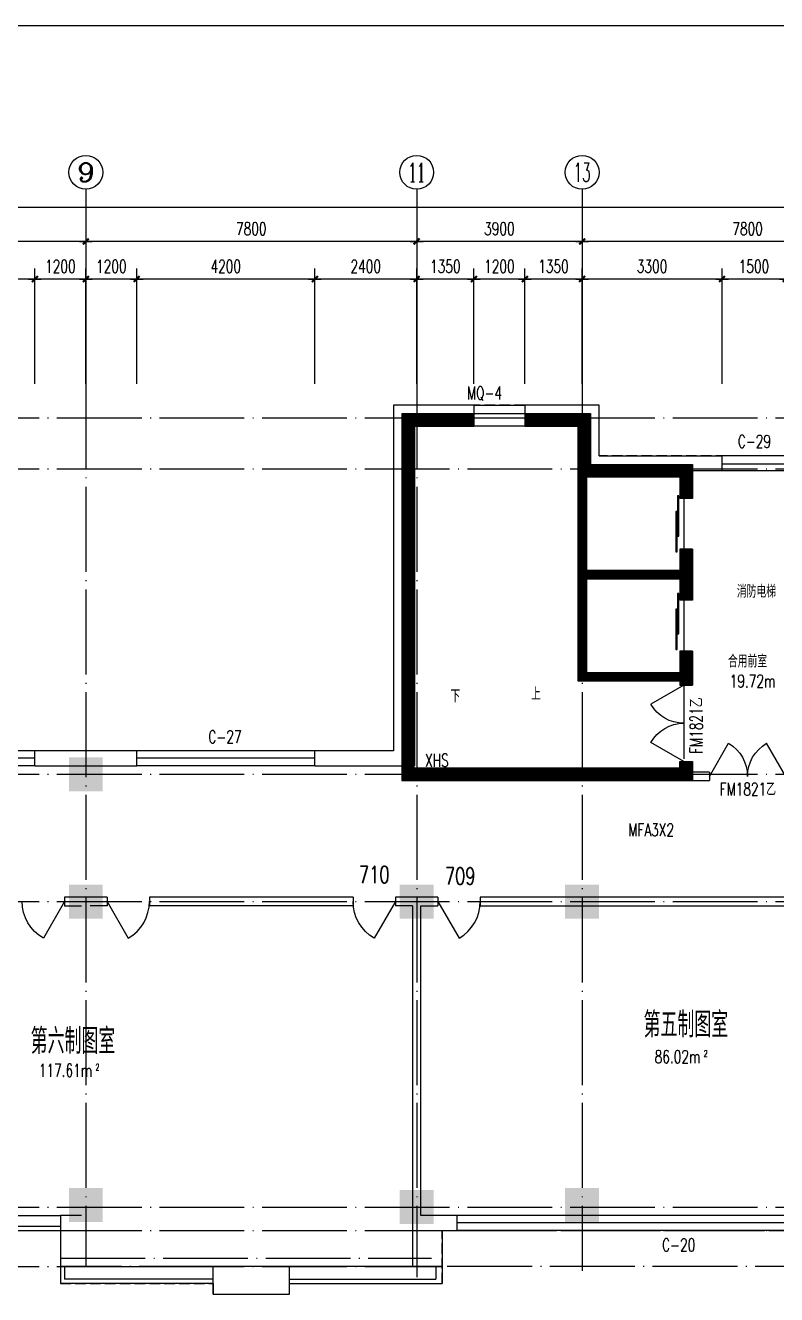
# Model space of a CAD drawing. Extents: x 816818 to 2098601, y 111417 to 390605.
# Drawn here: x 841111 to 858822, y 126687 to 156595 of the extents above; entities that cross this region are included whole.
import ezdxf
from ezdxf.enums import TextEntityAlignment as Align

# ---------------------------------------------------------------- set-up
doc = ezdxf.new("R2010")
doc.units = 0
doc.header["$LTSCALE"] = 1000
doc.header["$MEASUREMENT"] = 0
for name, pattern in [('CONTINOUS', [0]), ('DASH', [0.35, 0.25, -0.1]), ('DOTE', [2.42, 2, -0.2, 0.02, -0.2])]:
    doc.linetypes.add(name, pattern=pattern)
doc.layers.get('0').update_dxf_attribs({"linetype": 'CONTINUOUS'})
doc.layers.get('DEFPOINTS').update_dxf_attribs({"linetype": 'CONTINUOUS'})
for name, color, linetype in [('AXIS', 3, 'CONTINUOUS'), ('AXIS_TEXT', 7, 'CONTINUOUS'), ('COLUMN', 7, 'CONTINUOUS'), ('DOTE', 1, 'DOTE'), ('FILL', 21, 'CONTINUOUS'), ('MCB', 30, 'CONTINUOUS'), ('PUB_TEXT', 7, 'CONTINUOUS'), ('WALL', 255, 'CONTINUOUS'), ('WINDOW', 2, 'CONTINUOUS'), ('WINDOW_TEXT', 7, 'CONTINUOUS'), ('和面积', 6, 'DASH')]:
    doc.layers.add(name, color=color, linetype=linetype)
doc.styles.add('_HZTXT', font='romans.shx', dxfattribs={"width": 0.7, "bigfont": 'z.shx'})
doc.styles.add('COMPLEX', font='COMPLEX')
doc.styles.add('DIM_FONT', font='SIMPLEX.shx', dxfattribs={"width": 0.7})
doc.styles.add('SIMPLEX', font='SIMPLEX.SHX')
doc.styles.add('Z', font='romans', dxfattribs={"width": 0.8, "bigfont": 'z'})
doc.dimstyles.new('AXIS', dxfattribs={"dimtxt": 300, "dimasz": 1, "dimexe": 250, "dimexo": 300, "dimgap": 150, "dimtad": 1, "dimdec": 0, "dimzin": 0, "dimdsep": 46, "dimtxsty": 'DIM_FONT', "dimblk": '_DIMX', "dimcen": 2.5, "dimse1": 1, "dimse2": 1, "dimclrt": 7, "dimadec": 0, "dimazin": 0, "dimtfac": 1, "dimtdec": 0, "dimtix": 1, "dimtmove": 2, "dimatfit": 3, "dimldrblk": '_DIMX', "dimfxl": 1, "dimarcsym": 0})
doc.dimstyles.new('DIMN', dxfattribs={"dimtxt": 300, "dimasz": 1, "dimexe": 250, "dimexo": 300, "dimgap": 150, "dimtad": 1, "dimdec": 0, "dimzin": 0, "dimdsep": 46, "dimtxsty": 'DIM_FONT', "dimblk": '_DIMX', "dimcen": 2.5, "dimclrt": 7, "dimadec": 0, "dimazin": 0, "dimtfac": 1, "dimtdec": 0, "dimtix": 1, "dimtmove": 2, "dimatfit": 3, "dimldrblk": '_DIMX', "dimfxl": 1, "dimarcsym": 0})

# ---------------------------------------------------------------- blocks, each defined once
blk = doc.blocks.new('_DBLK')
blk.add_line((-0.5, 0), (0, -0.866))
blk.add_arc((-0.5, 0), 1, 300, 0)
at = {"layer": 'WINDOW_TEXT', "style": 'SIMPLEX', "flags": 9}
blk.add_attdef('A', text='', height=1, dxfattribs=at).set_placement((0, 1.5), align=Align.MIDDLE)
blk = doc.blocks.new('_WBLK')
for p, q in [((-0.5, 0.5), (0.5, 0.5)), ((-0.5, 0), (0.5, 0)), ((-0.5, -0.5), (0.5, -0.5))]:
    blk.add_line(p, q)
at = {"layer": 'WINDOW_TEXT', "style": 'SIMPLEX', "flags": 9}
blk.add_attdef('A', text='', height=1, dxfattribs=at).set_placement((0, 1.5), align=Align.MIDDLE)
blk = doc.blocks.new('_AXISO')
blk.add_circle((0, 0), 0.5)
at = {"layer": 'AXIS_TEXT', "style": 'COMPLEX', "width": 1.041667}
blk.add_attdef('A', text='', height=0.56, dxfattribs=at).set_placement((-0.25, -0.28), (0.25, -0.28), align=Align.FIT)
blk = doc.blocks.new('_DIMX')
blk.add_line((-150, 0), (150, 0))
at = {"const_width": 50}
blk.add_lwpolyline([(-70, -70), (70, 70)], dxfattribs=at)
blk = doc.blocks.new('*D302')
at = {"layer": 'AXIS', "color": 0, "lineweight": -2, "transparency": 16777216}
blk.add_line((862035, 151504), (854237, 151504), dxfattribs=at)
at = {"layer": 'DEFPOINTS', "color": 0, "transparency": 16777216}
for p in [(854236, 151504), (854236, 148029), (862036, 148029)]:
    blk.add_point(p, dxfattribs=at)
at = {"layer": 'AXIS', "color": 0, "lineweight": -2, "transparency": 16777216, "rotation": 180}
blk.add_blockref('_DIMX', (854236, 151504), dxfattribs=at)
at = {"layer": 'AXIS', "color": 0, "lineweight": -2, "transparency": 16777216}
blk.add_blockref('_DIMX', (862036, 151504), dxfattribs=at)
at = {"layer": 'AXIS', "color": 7, "transparency": 16777216, "insert": (858136, 151804), "char_height": 300, "attachment_point": 5, "style": 'DIM_FONT'}
blk.add_mtext('7800', dxfattribs=at)
blk = doc.blocks.new('*D303')
at = {"layer": 'AXIS', "color": 0, "lineweight": -2, "transparency": 16777216}
blk.add_line((854235, 151504), (850337, 151504), dxfattribs=at)
at = {"layer": 'DEFPOINTS', "color": 0, "transparency": 16777216}
for p in [(850336, 151504), (850336, 148029), (854236, 148029)]:
    blk.add_point(p, dxfattribs=at)
at = {"layer": 'AXIS', "color": 0, "lineweight": -2, "transparency": 16777216, "rotation": 180}
blk.add_blockref('_DIMX', (850336, 151504), dxfattribs=at)
at = {"layer": 'AXIS', "color": 0, "lineweight": -2, "transparency": 16777216}
blk.add_blockref('_DIMX', (854236, 151504), dxfattribs=at)
at = {"layer": 'AXIS', "color": 7, "transparency": 16777216, "insert": (852286, 151804), "char_height": 300, "attachment_point": 5, "style": 'DIM_FONT'}
blk.add_mtext('3900', dxfattribs=at)
blk = doc.blocks.new('*D304')
at = {"layer": 'AXIS', "color": 0, "lineweight": -2, "transparency": 16777216}
blk.add_line((850335, 151504), (842537, 151504), dxfattribs=at)
at = {"layer": 'DEFPOINTS', "color": 0, "transparency": 16777216}
for p in [(842536, 151504), (842536, 148029), (850336, 148029)]:
    blk.add_point(p, dxfattribs=at)
at = {"layer": 'AXIS', "color": 0, "lineweight": -2, "transparency": 16777216, "rotation": 180}
blk.add_blockref('_DIMX', (842536, 151504), dxfattribs=at)
at = {"layer": 'AXIS', "color": 0, "lineweight": -2, "transparency": 16777216}
blk.add_blockref('_DIMX', (850336, 151504), dxfattribs=at)
at = {"layer": 'AXIS', "color": 7, "transparency": 16777216, "insert": (846436, 151804), "char_height": 300, "attachment_point": 5, "style": 'DIM_FONT'}
blk.add_mtext('7800', dxfattribs=at)
blk = doc.blocks.new('*D305')
at = {"layer": 'AXIS', "color": 0, "lineweight": -2, "transparency": 16777216}
blk.add_line((842535, 151504), (834737, 151504), dxfattribs=at)
at = {"layer": 'DEFPOINTS', "color": 0, "transparency": 16777216}
for p in [(834736, 151504), (834736, 148029), (842536, 148029)]:
    blk.add_point(p, dxfattribs=at)
at = {"layer": 'AXIS', "color": 0, "lineweight": -2, "transparency": 16777216, "rotation": 180}
blk.add_blockref('_DIMX', (834736, 151504), dxfattribs=at)
at = {"layer": 'AXIS', "color": 0, "lineweight": -2, "transparency": 16777216}
blk.add_blockref('_DIMX', (842536, 151504), dxfattribs=at)
at = {"layer": 'AXIS', "color": 7, "transparency": 16777216, "insert": (838636, 151804), "char_height": 300, "attachment_point": 5, "style": 'DIM_FONT'}
blk.add_mtext('7800', dxfattribs=at)
blk = doc.blocks.new('*D307')
at = {"layer": 'AXIS', "color": 0, "lineweight": -2, "transparency": 16777216}
for p, q in [((826086, 148329), (826086, 152554)), ((922586, 148329), (922586, 152554)), ((922585, 152304), (826087, 152304))]:
    blk.add_line(p, q, dxfattribs=at)
at = {"layer": 'DEFPOINTS', "color": 0, "transparency": 16777216}
for p in [(826086, 152304), (826086, 148029), (922586, 148029)]:
    blk.add_point(p, dxfattribs=at)
at = {"layer": 'AXIS', "color": 0, "lineweight": -2, "transparency": 16777216, "rotation": 180}
blk.add_blockref('_DIMX', (826086, 152304), dxfattribs=at)
at = {"layer": 'AXIS', "color": 0, "lineweight": -2, "transparency": 16777216}
blk.add_blockref('_DIMX', (922586, 152304), dxfattribs=at)
at = {"layer": 'AXIS', "color": 7, "transparency": 16777216, "insert": (874336, 152604), "char_height": 300, "attachment_point": 5, "style": 'DIM_FONT'}
blk.add_mtext('96500', dxfattribs=at)
blk = doc.blocks.new('*D311')
at = {"layer": 'AXIS', "color": 0, "lineweight": -2, "transparency": 16777216}
for p, q in [((857536, 148152), (857536, 150868)), ((859036, 148152), (859036, 150868)), ((859035, 150618), (857537, 150618))]:
    blk.add_line(p, q, dxfattribs=at)
at = {"layer": 'DEFPOINTS', "color": 0, "transparency": 16777216}
for p in [(857536, 150618), (857536, 147852), (859036, 147852)]:
    blk.add_point(p, dxfattribs=at)
at = {"layer": 'AXIS', "color": 0, "lineweight": -2, "transparency": 16777216, "rotation": 180}
blk.add_blockref('_DIMX', (857536, 150618), dxfattribs=at)
at = {"layer": 'AXIS', "color": 0, "lineweight": -2, "transparency": 16777216}
blk.add_blockref('_DIMX', (859036, 150618), dxfattribs=at)
at = {"layer": 'AXIS', "color": 7, "transparency": 16777216, "insert": (858286, 150918), "char_height": 300, "attachment_point": 5, "style": 'DIM_FONT'}
blk.add_mtext('1500', dxfattribs=at)
blk = doc.blocks.new('*D312')
at = {"layer": 'AXIS', "color": 0, "lineweight": -2, "transparency": 16777216}
for p, q in [((854236, 148152), (854236, 150868)), ((857536, 148152), (857536, 150868)), ((857535, 150618), (854237, 150618))]:
    blk.add_line(p, q, dxfattribs=at)
at = {"layer": 'DEFPOINTS', "color": 0, "transparency": 16777216}
for p in [(854236, 150618), (854236, 147852), (857536, 147852)]:
    blk.add_point(p, dxfattribs=at)
at = {"layer": 'AXIS', "color": 0, "lineweight": -2, "transparency": 16777216, "rotation": 180.0000000000005}
blk.add_blockref('_DIMX', (854236, 150618), dxfattribs=at)
at = {"layer": 'AXIS', "color": 0, "lineweight": -2, "transparency": 16777216}
blk.add_blockref('_DIMX', (857536, 150618), dxfattribs=at)
at = {"layer": 'AXIS', "color": 7, "transparency": 16777216, "insert": (855886, 150918), "char_height": 300, "attachment_point": 5, "style": 'DIM_FONT'}
blk.add_mtext('3300', dxfattribs=at)
blk = doc.blocks.new('*D313')
at = {"layer": 'AXIS', "color": 0, "lineweight": -2, "transparency": 16777216}
for p, q in [((852886, 148152), (852886, 150868)), ((854236, 148152), (854236, 150868)), ((854235, 150618), (852887, 150618))]:
    blk.add_line(p, q, dxfattribs=at)
at = {"layer": 'DEFPOINTS', "color": 0, "transparency": 16777216}
for p in [(852886, 150618), (852886, 147852), (854236, 147852)]:
    blk.add_point(p, dxfattribs=at)
at = {"layer": 'AXIS', "color": 0, "lineweight": -2, "transparency": 16777216, "rotation": 180}
blk.add_blockref('_DIMX', (852886, 150618), dxfattribs=at)
at = {"layer": 'AXIS', "color": 0, "lineweight": -2, "transparency": 16777216}
blk.add_blockref('_DIMX', (854236, 150618), dxfattribs=at)
at = {"layer": 'AXIS', "color": 7, "transparency": 16777216, "insert": (853561, 150918), "char_height": 300, "attachment_point": 5, "style": 'DIM_FONT'}
blk.add_mtext('1350', dxfattribs=at)
blk = doc.blocks.new('*D314')
at = {"layer": 'AXIS', "color": 0, "lineweight": -2, "transparency": 16777216}
for p, q in [((851686, 148152), (851686, 150868)), ((852886, 148152), (852886, 150868)), ((852885, 150618), (851687, 150618))]:
    blk.add_line(p, q, dxfattribs=at)
at = {"layer": 'DEFPOINTS', "color": 0, "transparency": 16777216}
for p in [(851686, 150618), (851686, 147852), (852886, 147852)]:
    blk.add_point(p, dxfattribs=at)
at = {"layer": 'AXIS', "color": 0, "lineweight": -2, "transparency": 16777216, "rotation": 180}
blk.add_blockref('_DIMX', (851686, 150618), dxfattribs=at)
at = {"layer": 'AXIS', "color": 0, "lineweight": -2, "transparency": 16777216}
blk.add_blockref('_DIMX', (852886, 150618), dxfattribs=at)
at = {"layer": 'AXIS', "color": 7, "transparency": 16777216, "insert": (852286, 150918), "char_height": 300, "attachment_point": 5, "style": 'DIM_FONT'}
blk.add_mtext('1200', dxfattribs=at)
blk = doc.blocks.new('*D315')
at = {"layer": 'AXIS', "color": 0, "lineweight": -2, "transparency": 16777216}
for p, q in [((850336, 148152), (850336, 150868)), ((851686, 148152), (851686, 150868)), ((851685, 150618), (850337, 150618))]:
    blk.add_line(p, q, dxfattribs=at)
at = {"layer": 'DEFPOINTS', "color": 0, "transparency": 16777216}
for p in [(850336, 150618), (850336, 147852), (851686, 147852)]:
    blk.add_point(p, dxfattribs=at)
at = {"layer": 'AXIS', "color": 0, "lineweight": -2, "transparency": 16777216, "rotation": 180}
blk.add_blockref('_DIMX', (850336, 150618), dxfattribs=at)
at = {"layer": 'AXIS', "color": 0, "lineweight": -2, "transparency": 16777216}
blk.add_blockref('_DIMX', (851686, 150618), dxfattribs=at)
at = {"layer": 'AXIS', "color": 7, "transparency": 16777216, "insert": (851011, 150918), "char_height": 300, "attachment_point": 5, "style": 'DIM_FONT'}
blk.add_mtext('1350', dxfattribs=at)
blk = doc.blocks.new('*D316')
at = {"layer": 'AXIS', "color": 0, "lineweight": -2, "transparency": 16777216}
for p, q in [((847936, 148152), (847936, 150868)), ((850336, 148152), (850336, 150868)), ((850335, 150618), (847937, 150618))]:
    blk.add_line(p, q, dxfattribs=at)
at = {"layer": 'DEFPOINTS', "color": 0, "transparency": 16777216}
for p in [(847936, 150618), (847936, 147852), (850336, 147852)]:
    blk.add_point(p, dxfattribs=at)
at = {"layer": 'AXIS', "color": 0, "lineweight": -2, "transparency": 16777216, "rotation": 180}
blk.add_blockref('_DIMX', (847936, 150618), dxfattribs=at)
at = {"layer": 'AXIS', "color": 0, "lineweight": -2, "transparency": 16777216}
blk.add_blockref('_DIMX', (850336, 150618), dxfattribs=at)
at = {"layer": 'AXIS', "color": 7, "transparency": 16777216, "insert": (849136, 150918), "char_height": 300, "attachment_point": 5, "style": 'DIM_FONT'}
blk.add_mtext('2400', dxfattribs=at)
blk = doc.blocks.new('*D317')
at = {"layer": 'AXIS', "color": 0, "lineweight": -2, "transparency": 16777216}
for p, q in [((843736, 148152), (843736, 150868)), ((847936, 148152), (847936, 150868)), ((847935, 150618), (843737, 150618))]:
    blk.add_line(p, q, dxfattribs=at)
at = {"layer": 'DEFPOINTS', "color": 0, "transparency": 16777216}
for p in [(843736, 150618), (843736, 147852), (847936, 147852)]:
    blk.add_point(p, dxfattribs=at)
at = {"layer": 'AXIS', "color": 0, "lineweight": -2, "transparency": 16777216, "rotation": 180}
blk.add_blockref('_DIMX', (843736, 150618), dxfattribs=at)
at = {"layer": 'AXIS', "color": 0, "lineweight": -2, "transparency": 16777216}
blk.add_blockref('_DIMX', (847936, 150618), dxfattribs=at)
at = {"layer": 'AXIS', "color": 7, "transparency": 16777216, "insert": (845836, 150918), "char_height": 300, "attachment_point": 5, "style": 'DIM_FONT'}
blk.add_mtext('4200', dxfattribs=at)
blk = doc.blocks.new('*D318')
at = {"layer": 'AXIS', "color": 0, "lineweight": -2, "transparency": 16777216}
for p, q in [((842536, 148152), (842536, 150868)), ((843736, 148152), (843736, 150868)), ((843735, 150618), (842537, 150618))]:
    blk.add_line(p, q, dxfattribs=at)
at = {"layer": 'DEFPOINTS', "color": 0, "transparency": 16777216}
for p in [(842536, 150618), (842536, 147852), (843736, 147852)]:
    blk.add_point(p, dxfattribs=at)
at = {"layer": 'AXIS', "color": 0, "lineweight": -2, "transparency": 16777216, "rotation": 180}
blk.add_blockref('_DIMX', (842536, 150618), dxfattribs=at)
at = {"layer": 'AXIS', "color": 0, "lineweight": -2, "transparency": 16777216}
blk.add_blockref('_DIMX', (843736, 150618), dxfattribs=at)
at = {"layer": 'AXIS', "color": 7, "transparency": 16777216, "insert": (843136, 150918), "char_height": 300, "attachment_point": 5, "style": 'DIM_FONT'}
blk.add_mtext('1200', dxfattribs=at)
blk = doc.blocks.new('*D319')
at = {"layer": 'AXIS', "color": 0, "lineweight": -2, "transparency": 16777216}
for p, q in [((841336, 148152), (841336, 150868)), ((842536, 148152), (842536, 150868)), ((842535, 150618), (841337, 150618))]:
    blk.add_line(p, q, dxfattribs=at)
at = {"layer": 'DEFPOINTS', "color": 0, "transparency": 16777216}
for p in [(841336, 150618), (841336, 147852), (842536, 147852)]:
    blk.add_point(p, dxfattribs=at)
at = {"layer": 'AXIS', "color": 0, "lineweight": -2, "transparency": 16777216, "rotation": 180}
blk.add_blockref('_DIMX', (841336, 150618), dxfattribs=at)
at = {"layer": 'AXIS', "color": 0, "lineweight": -2, "transparency": 16777216}
blk.add_blockref('_DIMX', (842536, 150618), dxfattribs=at)
at = {"layer": 'AXIS', "color": 7, "transparency": 16777216, "insert": (841936, 150918), "char_height": 300, "attachment_point": 5, "style": 'DIM_FONT'}
blk.add_mtext('1200', dxfattribs=at)
blk = doc.blocks.new('*D320')
at = {"layer": 'AXIS', "color": 0, "lineweight": -2, "transparency": 16777216}
for p, q in [((837136, 148152), (837136, 150868)), ((841336, 148152), (841336, 150868)), ((841335, 150618), (837137, 150618))]:
    blk.add_line(p, q, dxfattribs=at)
at = {"layer": 'DEFPOINTS', "color": 0, "transparency": 16777216}
for p in [(837136, 150618), (837136, 147852), (841336, 147852)]:
    blk.add_point(p, dxfattribs=at)
at = {"layer": 'AXIS', "color": 0, "lineweight": -2, "transparency": 16777216, "rotation": 180}
blk.add_blockref('_DIMX', (837136, 150618), dxfattribs=at)
at = {"layer": 'AXIS', "color": 0, "lineweight": -2, "transparency": 16777216}
blk.add_blockref('_DIMX', (841336, 150618), dxfattribs=at)
at = {"layer": 'AXIS', "color": 7, "transparency": 16777216, "insert": (839236, 150918), "char_height": 300, "attachment_point": 5, "style": 'DIM_FONT'}
blk.add_mtext('4200', dxfattribs=at)
blk = doc.blocks.new('M_B14FAZ')
for p, q in [((-0.5, 0.5), (0.5, 0.5)), ((0.5, 0.021), (-0.5, 0.021)), ((-0.5, -0.5), (0.5, -0.5))]:
    blk.add_line(p, q)
blk = doc.blocks.new('_FZH')
blk.add_solid([(-0.5, -0.5), (0.5, -0.5), (-0.5, 0.5), (0.5, 0.5)])
blk = doc.blocks.new('_LIFTD')
for points in [[(-0.548, -0.602), (-0.548, -0.774), (0.241, -0.774), (0.241, -0.602), (-0.548, -0.602)], [(-0.241, -0.784), (-0.241, -0.955), (0.548, -0.955), (0.548, -0.784), (-0.241, -0.784)]]:
    blk.add_lwpolyline(points)
blk = doc.blocks.new('_DBLK1')
for p, q in [((-0.5, 0), (-0.25, -0.433)), ((0.5, 0), (0.25, -0.433))]:
    blk.add_line(p, q)
for centre, start, end in [((-0.5, 0), 300, 0), ((0.5, 0), 180, 240)]:
    blk.add_arc(centre, 0.5, start, end)
at = {"layer": 'WINDOW_TEXT', "style": 'SIMPLEX', "flags": 9}
blk.add_attdef('A', text='', height=1, dxfattribs=at).set_placement((0, 1.5), align=Align.MIDDLE)

msp = doc.modelspace()

# ---------------------------------------------------------------- linework, layer by layer
at = {"layer": 'AXIS'}
for p, q in [((842536.2, 152732.8), (842536.2, 148029.3)), ((850336.2, 152732.8), (850336.2, 148029.3)), ((854236.2, 152732.8), (854236.2, 148029.3))]:
    msp.add_line(p, q, dxfattribs=at)
at = {"layer": 'DOTE'}
for p, q in [((842536.1, 150562.4), (842536.1, 127349.3)), ((850336.1, 150562.4), (850336.1, 127094.7)), ((854236.1, 150562.4), (854236.1, 127244.7)), ((824912.9, 147349.3), (925532.9, 147349.3)), ((824912.9, 146149.3), (874336.1, 146149.3)), ((856636.1, 146149.3), (856636.1, 138949.3)), ((856636.1, 146149.3), (856636.1, 138949.3)), ((854236.1, 143649.3), (856636.1, 143649.3)), ((854236.1, 141249.3), (856636.1, 141249.3)), ((824912.9, 138949.3), (874336.1, 138949.3)), ((824912.9, 135949.3), (874336.1, 135949.3)), ((824912.9, 128749.3), (874849.3, 128749.3)), ((824912.9, 128199.3), (874849.3, 128199.3)), ((841936.2, 127549.3), (850686.1, 127549.3)), ((824912.9, 127349.3), (850936.2, 127349.3)), ((923236.1, 127349.3), (841936.1, 127349.3))]:
    msp.add_line(p, q, dxfattribs=at)
at = {"layer": 'FILL'}
for points, const_width in [([(851686.1, 147299.3), (850136.1, 147299.3), (850136.1, 138799.3)], 300), ([(856636.1, 146099.3), (854286.1, 146099.3), (854286.1, 147299.3), (852886.1, 147299.3)], 300), ([(856686.1, 146249.3), (856686.1, 145449.3)], 300), ([(854236.1, 146149.3), (854236.1, 141249.3), (856636.1, 141249.3)], 200), ([(856686.1, 144249.3), (856686.1, 143049.3)], 300), ([(854236.1, 143649.3), (856636.1, 143649.3)], 200), ([(856686.1, 141849.3), (856686.1, 141049.3)], 300), ([(856686.1, 139249.3), (856686.1, 138799.3)], 300), ([(849986.1, 138949.3), (856786.1, 138949.3)], 300)]:
    msp.add_lwpolyline(points, dxfattribs=dict(at, const_width=const_width))
at = {"layer": 'MCB'}
msp.add_lwpolyline([(816818, 156595.1), (933587.8, 156595.1), (933587.8, 111417.1), (816818, 111417.1)], close=True, dxfattribs=at)
at = {"layer": 'WALL'}
for p, q in [((851686.1, 147649.3), (849785.9, 147649.3)), ((849785.9, 147649.3), (849785.9, 139499.3)), ((849985.9, 147449.3), (851686.1, 147449.3)), ((849985.9, 147449.3), (849985.9, 138799.8)), ((854636.1, 147649.3), (852886.1, 147649.3)), ((852886.1, 147449.3), (854435.6, 147449.3)), ((854636.1, 146449.3), (854636.1, 147649.3)), ((854436.1, 147448.8), (854436.1, 146249.8)), ((850286.4, 147149.3), (850285.9, 139149.8)), ((850286.4, 147149.3), (851686.1, 147149.3)), ((852886.1, 147149.3), (854135.6, 147149.3)), ((854136.1, 147148.8), (854136.1, 141149.3)), ((854636.1, 146449.3), (857536.1, 146449.3)), ((854636.1, 146449.3), (857536.1, 146449.3)), ((857536.1, 146099.3), (857536.1, 146449.3)), ((854436.6, 146249.3), (856835.6, 146249.3)), ((856836.1, 146248.8), (856836.1, 145449.3)), ((857536.1, 146099.3), (856836.1, 146099.3)), ((854336.1, 145949.3), (854336.1, 143749.3)), ((856536.1, 145949.3), (854336.1, 145949.3)), ((856536.1, 145949.3), (856536.1, 145449.3)), ((856836.1, 145449.3), (856536.1, 145449.3)), ((856836.1, 144249.3), (856536.1, 144249.3)), ((856536.1, 144249.3), (856536.1, 143749.3)), ((856836.1, 144249.3), (856836.1, 143049.3)), ((856536.1, 143749.3), (854336.1, 143749.3)), ((856536.1, 143549.3), (854336.1, 143549.3)), ((854336.1, 143549.3), (854336.1, 141349.3)), ((856536.1, 143549.3), (856536.1, 143049.3)), ((856836.1, 143049.3), (856536.1, 143049.3)), ((856836.1, 141849.3), (856536.1, 141849.3)), ((856536.1, 141849.3), (856536.1, 141349.3)), ((856836.1, 141849.3), (856836.1, 141049.3)), ((854336.1, 141349.3), (856536.1, 141349.3)), ((854136.1, 141149.3), (856536.1, 141149.3)), ((856536.1, 141149.3), (856536.1, 141049.3)), ((856536.1, 141049.3), (856836.1, 141049.3)), ((841336.2, 139149.3), (841336.2, 139499.3)), ((843736.2, 139499.3), (841336.2, 139499.3)), ((843736.2, 139149.3), (843736.2, 139499.3)), ((849785.9, 139499.3), (847936.2, 139499.3)), ((847936.2, 139149.3), (847936.2, 139499.3)), ((841336.2, 139149.3), (843736.2, 139149.3)), ((847936.2, 139149.3), (849985.9, 139149.3)), ((850286.4, 139099.3), (856536.1, 139099.3)), ((856536.1, 139249.3), (856836.1, 139249.3)), ((856536.1, 139099.3), (856536.1, 139249.3)), ((856836.1, 139249.3), (856836.1, 138799.3)), ((849986.4, 138799.3), (857236.1, 138799.3)), ((857236.1, 138999.3), (856836.1, 138999.3)), ((857236.1, 138999.3), (857236.1, 138799.3)), ((843036.1, 136049.3), (842036.1, 136049.3)), ((842036.1, 136049.3), (842036.1, 135849.3)), ((842036.1, 135849.3), (842436.1, 135849.3)), ((843036.1, 135849.3), (842636.1, 135849.3)), ((843036.1, 136049.3), (843036.1, 135849.3)), ((848836.1, 136049.3), (844036.1, 136049.3)), ((844036.1, 136049.3), (844036.1, 135849.3)), ((848836.1, 135849.3), (844036.1, 135849.3)), ((848836.1, 136049.3), (848836.1, 135849.3)), ((850836.1, 136049.3), (849836.1, 136049.3)), ((849836.1, 136049.3), (849836.1, 135849.3)), ((850236.1, 135849.3), (849836.1, 135849.3)), ((850236.1, 135849.3), (850236.1, 127349.3)), ((850436.1, 128549.3), (850436.1, 135849.3)), ((850436.1, 135849.3), (850836.1, 135849.3)), ((850836.1, 136049.3), (850836.1, 135849.3)), ((860536.1, 136049.3), (851836.1, 136049.3)), ((851836.1, 136049.3), (851836.1, 135849.3)), ((851836.1, 135849.3), (860536.1, 135849.3)), ((841936.2, 128549.3), (841936.2, 127349.3)), ((842436.1, 128549.3), (841936.2, 128549.3)), ((851286.1, 128549.3), (850436.1, 128549.3)), ((851286.1, 128549.3), (851286.1, 128199.3)), ((850936.1, 128199.3), (851286.1, 128199.3)), ((850936.1, 128199.3), (850936.1, 127349.3)), ((842636.1, 127349.3), (841936.1, 127349.3)), ((847336.1, 127349.3), (845536.1, 127349.3)), ((845536.1, 126699.3), (845536.1, 127349.3)), ((847336.1, 126699.3), (847336.1, 127349.3)), ((850936.1, 127349.3), (850236.1, 127349.3)), ((845536.1, 126699.3), (847336.1, 126699.3))]:
    msp.add_line(p, q, dxfattribs=at)
at = {"layer": 'WALL', "linetype": 'CONTINOUS'}
for p, q in [((851686.1, 147649.3), (851686.1, 147149.3)), ((852886.1, 147649.3), (852886.1, 147149.3))]:
    msp.add_line(p, q, dxfattribs=at)
at = {"layer": 'WALL'}
for centre, start, end in [((854435.6, 147448.8), 0, 90), ((854135.6, 147148.8), 0, 90), ((854436.6, 146249.8), 180, 270), ((856835.6, 146248.8), 0, 90)]:
    msp.add_arc(centre, 0.5, start, end, dxfattribs=at)
at = {"layer": 'WINDOW'}
for p, q in [((851686.1, 147649.3), (852886.1, 147649.3)), ((851686.1, 147449.3), (852886.1, 147449.3)), ((852886.1, 147149.3), (851686.1, 147149.3)), ((834836.1, 128549.3), (841936.2, 128549.3)), ((834335.9, 128199.3), (841936.1, 128199.3)), ((834435.9, 128299.3), (841936.1, 128299.3)), ((841936.1, 127349.3), (841936.1, 126949.3)), ((842035.9, 127349.3), (842035.9, 127049.3)), ((842636.1, 127349.3), (845536.1, 127349.3)), ((850236.1, 127349.3), (847336.1, 127349.3)), ((850786.2, 127349.3), (850786.2, 127049.3)), ((850936.2, 127349.3), (850936.2, 126949.3)), ((845536.1, 126949.3), (841936.1, 126949.3)), ((845536.1, 127049.3), (842035.9, 127049.3)), ((847336.1, 127049.3), (850786.2, 127049.3)), ((847336.1, 126949.3), (850936.2, 126949.3))]:
    msp.add_line(p, q, dxfattribs=at)
at = {"layer": '和面积'}
msp.add_lwpolyline([(894036.1, 146449.3), (854636.1, 146449.3), (854636.1, 147649.3), (849785.9, 147649.3), (849785.9, 139499.3), (835286.1, 139499.3), (835286.1, 144049.3), (825836.1, 144049.3), (825836.1, 129399.3), (834186.1, 129399.3), (834186.1, 128199.3), (841936.1, 128199.3), (841935.9, 126949.3), (845536.1, 126949.3), (845536.1, 126699.3), (847336.1, 126699.3), (847336.1, 126949.3), (850936.2, 126949.3), (850936.1, 128199.3), (871036.1, 128199.3), (871036.1, 126799.3), (877636.1, 126799.3), (877636.1, 128199.3), (897736.1, 128199.3)], dxfattribs=at)

# ---------------------------------------------------------------- block references
at = {"layer": 'AXIS'}
ref = msp.add_blockref('_AXISO', (842536.2, 153132.8), dxfattribs=dict(at, xscale=800, yscale=800, zscale=800))
ref.add_attrib('A', '9', dxfattribs={"layer": 'AXIS_TEXT', "height": 448, "style": 'COMPLEX', "width": 1.339286}).set_placement((842336.2, 152908.8), (842736.2, 152908.8), align=Align.FIT)
ref = msp.add_blockref('_AXISO', (850336.2, 153132.8), dxfattribs=dict(at, xscale=800, yscale=800, zscale=800))
ref.add_attrib('A', '11', dxfattribs={"layer": 'AXIS_TEXT', "height": 448, "style": 'COMPLEX', "width": 0.78125}).set_placement((850136.2, 152908.8), (850536.2, 152908.8), align=Align.FIT)
ref = msp.add_blockref('_AXISO', (854236.2, 153132.8), dxfattribs=dict(at, xscale=800, yscale=800, zscale=800))
ref.add_attrib('A', '13', dxfattribs={"layer": 'AXIS_TEXT', "height": 448, "style": 'COMPLEX', "width": 0.646552}).set_placement((854036.2, 152908.8), (854436.2, 152908.8), align=Align.FIT)
at = {"layer": 'COLUMN', "xscale": 800, "yscale": 800, "zscale": 600}
for p in [(842536.1, 138949.3), (842536.1, 135949.3), (850336.1, 135949.3), (854236.1, 135949.3), (842536.1, 128799.3), (850336.1, 128749.3), (854236.1, 128799.3)]:
    msp.add_blockref('_FZH', p, dxfattribs=at)
at = {"layer": 'WINDOW'}
for name, p, xscale, yscale, zscale, rotation in [('M_B14FAZ', (858286.1, 146274.3), 1500, 349.999999999709, 1500, 180), ('_LIFTD', (856636.1, 144849.3), 1200, 199.9999999997974, 1200, 270), ('_LIFTD', (856636.1, 142549.3), 1200, 200.0000000000812, 1200, 270), ('_DBLK1', (856636.1, 140149.3), 1800, -1800, 1800, 90), ('_WBLK', (839236.2, 139324.3), 4200, 350, 4200, 180), ('_WBLK', (845836.2, 139324.3), 4200, 350, 4200, 180), ('_WBLK', (856386.1, 128374.3), 10200, 350, 10200, 180)]:
    msp.add_blockref(name, p, dxfattribs=dict(at, xscale=xscale, yscale=yscale, zscale=zscale, rotation=rotation))
for name, p, xscale, yscale, zscale in [('_DBLK1', (858136.1, 138899.3), 1800, -1800, 1800), ('_DBLK', (841536.1, 135949.3), -1000, 1000, 1000), ('_DBLK', (843536.1, 135949.3), 1000, 1000, 1000), ('_DBLK', (849336.1, 135949.3), -1000, 1000, 1000), ('_DBLK', (851336.1, 135949.3), 1000, 1000, 1000)]:
    msp.add_blockref(name, p, dxfattribs=dict(at, xscale=xscale, yscale=yscale, zscale=zscale))

# ---------------------------------------------------------------- texts
at = {"layer": 'MCB', "style": 'Z', "width": 0.7}
for s, p in [('MQ-4', (851520.8, 147782.8)), ('C-29', (857906.5, 146642.4)), ('C-27', (845425.5, 139681.2)), ('C-20', (856122, 127707.6))]:
    msp.add_text(s, height=300, dxfattribs=at).set_placement(p)
at = {"layer": 'MCB', "attachment_point": 1, "style": 'DIM_FONT'}
for s, insert, char_height, width in [('{\\C0;710}', (848975.3, 136785.2), 400, 699.585), ('{\\C0;709}', (851001.3, 136749.3), 400, 699.585), ('{\\Fromans,z|c134;\\C7;第五制图室}', (855684.7, 133346.7), 600, 2417.605), ('{\\Fromans,z|c134;\\C7;第六制图室}', (841235.5, 132960.1), 600, 2417.605)]:
    msp.add_mtext(s, dxfattribs=dict(at, insert=insert, char_height=char_height, width=width))
at = {"layer": 'PUB_TEXT', "width": 0.7}
for s, height, style, p in [('消防电梯', 300, 'Z', (857883.1, 143108)), ('合用前室', 300, '_HZTXT', (857674, 141463)), ('下', 300, 'Z', (851132, 140641.8)), ('上', 300, 'Z', (853033.1, 140694.2)), ('XHS', 300, '_HZTXT', (850533.8, 139126.8)), ('FM1821乙', 300, 'Z', (857477.9, 138448.8)), ('MFA3X2', 300, '_HZTXT', (855323.9, 137487.2)), (' 2', 150, 'DIM_FONT', (857026, 132292.3)), (' 2', 150, 'DIM_FONT', (842686.6, 131971.4))]:
    msp.add_text(s, height=height, dxfattribs=dict(at, style=style)).set_placement(p)
at = {"layer": 'PUB_TEXT', "style": 'DIM_FONT', "width": 0.7}
for s, p in [('19.72m', (858794.5, 141144.6)), ('86.02m', (857026, 132292.3)), ('117.61m', (842686.6, 131971.4))]:
    msp.add_text(s, height=300, dxfattribs=at).set_placement(p, align=Align.MIDDLE_RIGHT)
at = {"layer": 'PUB_TEXT', "style": 'Z', "width": 0.7}
msp.add_text('FM1821乙', height=300, rotation=90, dxfattribs=at).set_placement((857077.3, 139429.8))

# ---------------------------------------------------------------- dimensions: what is measured, and where the dimension line sits
at = {"layer": 'AXIS'}
for p1, p2, distance, picture, middle in [((922586.1, 148029.3), (826086.1, 148029.3), -4274.4, '*D307', (874336.1, 152603.7)), ((841336.2, 147852.1), (837136.2, 147852.1), -2765.6, '*D320', (839236.2, 150917.6)), ((842536.2, 147852.1), (841336.2, 147852.1), -2765.6, '*D319', (841936.2, 150917.6)), ((843736.2, 147852.1), (842536.2, 147852.1), -2765.6, '*D318', (843136.2, 150917.6)), ((847936.2, 147852.1), (843736.2, 147852.1), -2765.6, '*D317', (845836.2, 150917.6)), ((850336.2, 147852.1), (847936.2, 147852.1), -2765.6, '*D316', (849136.2, 150917.6)), ((851686.1, 147852.1), (850336.2, 147852.1), -2765.6, '*D315', (851011.1, 150917.6)), ((852886.1, 147852.1), (851686.1, 147852.1), -2765.6, '*D314', (852286.1, 150917.6)), ((854236.2, 147852.1), (852886.1, 147852.1), -2765.6, '*D313', (853561.1, 150917.6)), ((857536.2, 147852.1), (854236.2, 147852.1), -2765.6, '*D312', (855886.2, 150917.6)), ((859036.2, 147852.1), (857536.2, 147852.1), -2765.6, '*D311', (858286.2, 150917.6))]:
    dim = msp.add_aligned_dim(p1=p1, p2=p2, distance=distance, dimstyle='DIMN', dxfattribs=at)
    dim.commit()
    dim.dimension.update_dxf_attribs({"geometry": picture, "text_midpoint": middle})
for base, p1, p2, picture, middle in [((834736.2, 151503.7), (842536.2, 148029.3), (834736.2, 148029.3), '*D305', (838636.2, 151803.7)), ((842536.2, 151503.7), (850336.2, 148029.3), (842536.2, 148029.3), '*D304', (846436.2, 151803.7)), ((850336.2, 151503.7), (854236.2, 148029.3), (850336.2, 148029.3), '*D303', (852286.2, 151803.7)), ((854236.2, 151503.7), (862036.2, 148029.3), (854236.2, 148029.3), '*D302', (858136.2, 151803.7))]:
    dim = msp.add_linear_dim(base=base, p1=p1, p2=p2, dimstyle='AXIS', dxfattribs=at)
    dim.commit()
    dim.dimension.update_dxf_attribs({"geometry": picture, "text_midpoint": middle})

doc.saveas('drawing.dxf')
